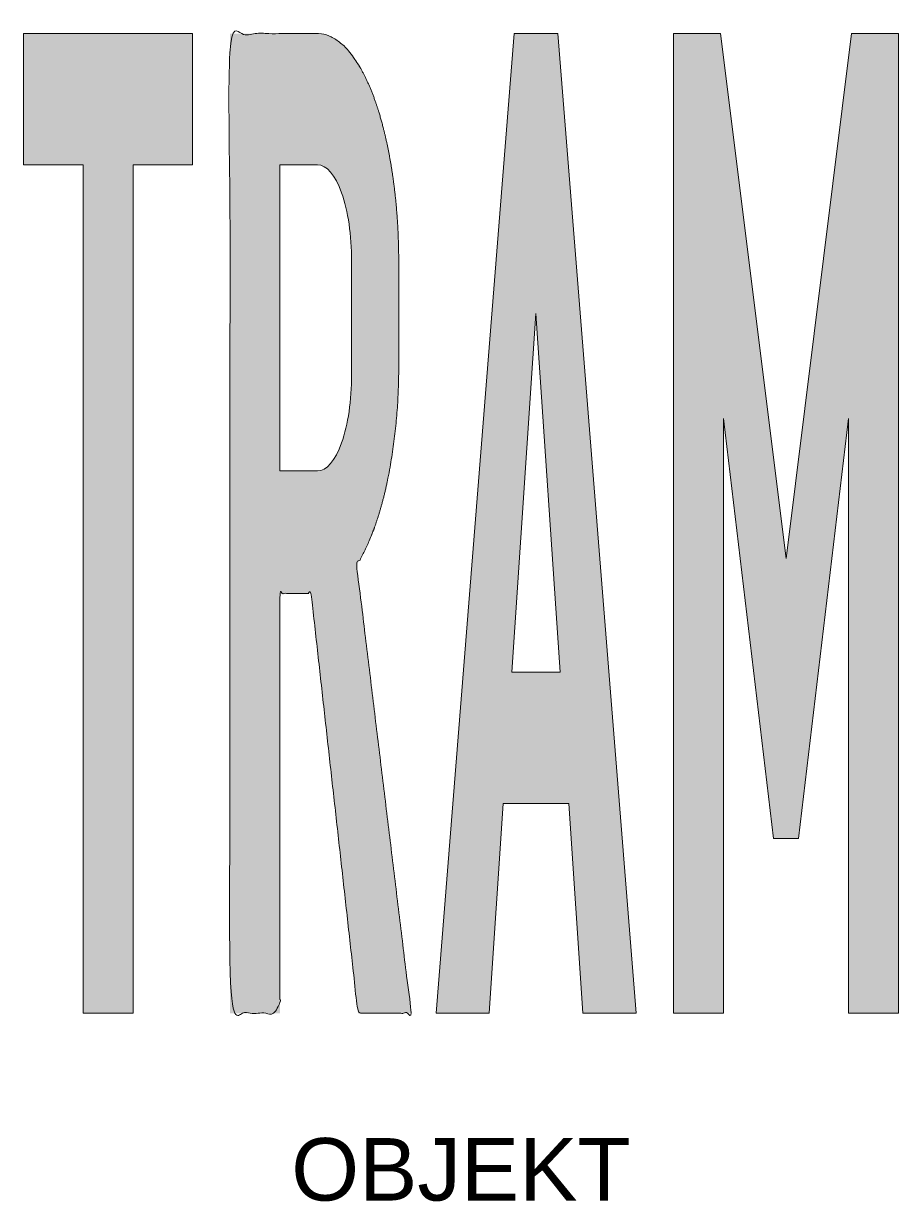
# Model space of a CAD drawing. Header units: metres. Extents: x -1.75 to 1.75, y -0.75 to 3.96.
import ezdxf
from ezdxf.enums import TextEntityAlignment as Align

# ---------------------------------------------------------------- set-up
doc = ezdxf.new("R2010")
doc.units = ezdxf.units.M
doc.layers.get('Defpoints').update_dxf_attribs({"color": 140, "lineweight": 5})
doc.styles.get("Standard").update_dxf_attribs({"font": 'arial.ttf'})

msp = doc.modelspace()

# ---------------------------------------------------------------- hatches: boundary and pattern name
at = {"lineweight": 0}
h = msp.add_hatch(color=0, dxfattribs=at)
h.dxf.hatch_style = 1
h.paths.add_polyline_path([(-1.75, 3.9185), (-1.75, 3.3935), (-1.5119, 3.3935), (-1.5119, -0.0006), (-1.3118, -0.0006), (-1.3118, 3.3935), (-1.0748, 3.3935), (-1.0748, 3.9185)])
h = msp.add_hatch(color=0, dxfattribs=at)
h.dxf.hatch_style = 1
edge = h.paths.add_edge_path()
edge.add_spline(control_points=[(-0.3445, 3.6528), (-0.4059, 3.8232), (-0.4884, 3.9185), (-0.5742, 3.9185)], knot_values=[9.204444, 9.204444, 9.204444, 9.204444, 10.204444, 10.204444, 10.204444, 10.204444], weights=[1, 1, 1, 1], degree=3, periodic=0)
edge.add_spline(control_points=[(-0.5742, 3.9185), (-0.6909, 3.9185), (-0.8077, 3.9185), (-0.9245, 3.9185)], knot_values=[8.204444, 8.204444, 8.204444, 8.204444, 9.204444, 9.204444, 9.204444, 9.204444], weights=[1, 1, 1, 1], degree=3, periodic=0)
edge.add_spline(control_points=[(-0.9245, 3.9185), (-0.9245, 2.6121), (-0.9245, 1.3057), (-0.9245, -0.0006)], knot_values=[7.204444, 7.204444, 7.204444, 7.204444, 8.204444, 8.204444, 8.204444, 8.204444], weights=[1, 1, 1, 1], degree=3, periodic=0)
edge.add_spline(control_points=[(-0.9245, -0.0006), (-0.8578, -0.0006), (-0.7911, -0.0006), (-0.7244, -0.0006)], knot_values=[6.204444, 6.204444, 6.204444, 6.204444, 7.204444, 7.204444, 7.204444, 7.204444], weights=[1, 1, 1, 1], degree=3, periodic=0)
edge.add_spline(control_points=[(-0.7244, -0.0006), (-0.7244, 0.5593), (-0.7244, 1.1191), (-0.7244, 1.679)], knot_values=[5.204444, 5.204444, 5.204444, 5.204444, 6.204444, 6.204444, 6.204444, 6.204444], weights=[1, 1, 1, 1], degree=3, periodic=0)
edge.add_spline(control_points=[(-0.7244, 1.679), (-0.6828, 1.679), (-0.6412, 1.679), (-0.5996, 1.679)], knot_values=[4.204444, 4.204444, 4.204444, 4.204444, 5.204444, 5.204444, 5.204444, 5.204444], weights=[1, 1, 1, 1], degree=3, periodic=0)
edge.add_spline(control_points=[(-0.5996, 1.679), (-0.5371, 1.1191), (-0.4747, 0.5593), (-0.4122, -0.0006)], knot_values=[3.204444, 3.204444, 3.204444, 3.204444, 4.204444, 4.204444, 4.204444, 4.204444], weights=[1, 1, 1, 1], degree=3, periodic=0)
edge.add_spline(control_points=[(-0.4122, -0.0006), (-0.3413, -0.0006), (-0.2704, -0.0006), (-0.1995, -0.0006)], knot_values=[2.204444, 2.204444, 2.204444, 2.204444, 3.204444, 3.204444, 3.204444, 3.204444], weights=[1, 1, 1, 1], degree=3, periodic=0)
edge.add_spline(control_points=[(-0.1995, -0.0006), (-0.2722, 0.5974), (-0.3448, 1.1953), (-0.4175, 1.7933)], knot_values=[1.204444, 1.204444, 1.204444, 1.204444, 2.204444, 2.204444, 2.204444, 2.204444], weights=[1, 1, 1, 1], degree=3, periodic=0)
edge.add_spline(control_points=[(-0.4175, 1.7933), (-0.3667, 1.8716), (-0.3244, 1.987), (-0.2948, 2.1267)], knot_values=[0.204444, 0.204444, 0.204444, 0.204444, 1.204444, 1.204444, 1.204444, 1.204444], weights=[1, 1, 1, 1], degree=3, periodic=0)
edge.add_spline(control_points=[(-0.2948, 2.1267), (-0.2638, 2.279), (-0.2486, 2.4337), (-0.2492, 2.5892)], knot_values=[0, 0, 0, 0, 0.204444, 0.204444, 0.204444, 0.204444], weights=[1, 0.99652, 0.99652, 1], degree=3, periodic=0)
edge.add_line((-0.2492, 2.5892), (-0.2492, 3.0094))
edge.add_spline(control_points=[(-0.2492, 3.0094), (-0.2492, 3.2507), (-0.2842, 3.4814), (-0.3445, 3.6528)], knot_values=[10.204444, 10.204444, 10.204444, 10.204444, 11.204444, 11.204444, 11.204444, 11.204444], weights=[1, 1, 1, 1], degree=3, periodic=0)
edge = h.paths.add_edge_path(flags=16)
edge.add_spline(control_points=[(-0.5742, 3.3935), (-0.5382, 3.3935), (-0.5033, 3.3533), (-0.4778, 3.2814)], knot_values=[2, 2, 2, 2, 3, 3, 3, 3], weights=[1, 1, 1, 1], degree=3, periodic=0)
edge.add_spline(control_points=[(-0.4778, 3.2814), (-0.4514, 3.2094), (-0.4376, 3.111), (-0.4376, 3.0094)], knot_values=[3, 3, 3, 3, 4, 4, 4, 4], weights=[1, 1, 1, 1], degree=3, periodic=0)
edge.add_line((-0.4376, 3.0094), (-0.4376, 2.5543))
edge.add_spline(control_points=[(-0.4376, 2.5543), (-0.4376, 2.4516), (-0.4514, 2.3542), (-0.4778, 2.2812)], knot_values=[0, 0, 0, 0, 1, 1, 1, 1], degree=3, periodic=0)
edge.add_spline(control_points=[(-0.4778, 2.2812), (-0.5033, 2.2092), (-0.5382, 2.169), (-0.5742, 2.169)], knot_values=[1, 1, 1, 1, 2, 2, 2, 2], degree=3, periodic=0)
edge.add_line((-0.5652, 2.169), (-0.7244, 2.169))
edge.add_spline(control_points=[(-0.7244, 2.169), (-0.7244, 2.5772), (-0.7244, 2.9854), (-0.7244, 3.3935)], knot_values=[0, 0, 0, 0, 1, 1, 1, 1], weights=[1, 1, 1, 1], degree=3, periodic=0)
edge.add_spline(control_points=[(-0.7244, 3.3935), (-0.6744, 3.3935), (-0.6243, 3.3935), (-0.5742, 3.3935)], knot_values=[1, 1, 1, 1, 2, 2, 2, 2], weights=[1, 1, 1, 1], degree=3, periodic=0)
h = msp.add_hatch(color=0, dxfattribs=at)
h.dxf.hatch_style = 1
h.paths.add_polyline_path([(0.2133, 3.9185), (-0.1, -0.0006), (0.1127, -0.0006), (0.1688, 0.8387), (0.4313, 0.8387), (0.4874, -0.0006), (0.7001, -0.0006), (0.3879, 3.9185)])
h.paths.add_polyline_path([(0.3, 2.7987), (0.3964, 1.3636), (0.2037, 1.3636)], flags=16)
h = msp.add_hatch(color=0, dxfattribs=at)
h.dxf.hatch_style = 1
h.paths.add_polyline_path([(0.8504, 3.9185), (0.8504, -0.0006), (1.0504, -0.0006), (1.0504, 2.3786), (1.2505, 0.699), (1.3499, 0.699), (1.55, 2.3786), (1.55, -0.0006), (1.75, -0.0006), (1.75, 3.9185), (1.5627, 3.9185), (1.3002, 1.8187), (1.0377, 3.9185)])

# ---------------------------------------------------------------- linework, layer by layer
at = {"color": 0, "lineweight": 0}
for points in [[(-1.5119, -0.0006), (-1.5119, 3.3935), (-1.75, 3.3935), (-1.75, 3.9185), (-1.0748, 3.9185), (-1.0748, 3.3935), (-1.3118, 3.3935), (-1.3118, -0.0006), (-1.5119, -0.0006)], [(-0.1, -0.0006), (0.2133, 3.9185), (0.3879, 3.9185), (0.7001, -0.0006), (0.4874, -0.0006), (0.4313, 0.8387), (0.1688, 0.8387), (0.1127, -0.0006), (-0.1, -0.0006)], [(0.8504, -0.0006), (0.8504, 3.9185), (1.0377, 3.9185), (1.3002, 1.8187), (1.5627, 3.9185), (1.75, 3.9185), (1.75, -0.0006), (1.55, -0.0006), (1.55, 2.3786), (1.3499, 0.699), (1.2505, 0.699), (1.0504, 2.3786), (1.0504, -0.0006), (0.8504, -0.0006)], [(-0.4376, 3.0094), (-0.4376, 2.5543), (-0.4376, 3.0094)], [(-0.2492, 3.0094), (-0.2492, 2.5892), (-0.2492, 3.0094)], [(0.2037, 1.3636), (0.3, 2.7987), (0.3964, 1.3636), (0.2037, 1.3636)], [(-0.5742, 2.169), (-0.7244, 2.169), (-0.5742, 2.169)]]:
    msp.add_lwpolyline(points, close=True, dxfattribs=at)
msp.add_rational_spline([(-0.2492, 2.5892), (-0.2486, 2.4337), (-0.2638, 2.279), (-0.2948, 2.1267), (-0.3244, 1.987), (-0.3667, 1.8716), (-0.4175, 1.7933), (-0.3448, 1.1953), (-0.2722, 0.5974), (-0.1995, -0.0006), (-0.2704, -0.0006), (-0.3413, -0.0006), (-0.4122, -0.0006), (-0.4747, 0.5593), (-0.5371, 1.1191), (-0.5996, 1.679), (-0.6412, 1.679), (-0.6828, 1.679), (-0.7244, 1.679), (-0.7244, 1.1191), (-0.7244, 0.5593), (-0.7244, -0.0006), (-0.7911, -0.0006), (-0.8578, -0.0006), (-0.9245, -0.0006), (-0.9245, 1.3057), (-0.9245, 2.6121), (-0.9245, 3.9185), (-0.8077, 3.9185), (-0.6909, 3.9185), (-0.5742, 3.9185), (-0.4884, 3.9185), (-0.4059, 3.8232), (-0.3445, 3.6528), (-0.2842, 3.4814), (-0.2492, 3.2507), (-0.2492, 3.0094)], [1, 0.996519921575, 0.996519921575, 1, 1, 1, 1, 1, 1, 1, 1, 1, 1, 1, 1, 1, 1, 1, 1, 1, 1, 1, 1, 1, 1, 1, 1, 1, 1, 1, 1, 1, 1, 1, 1, 1, 1], degree=3, knots=[0, 0, 0, 0, 0.204444, 0.204444, 0.204444, 1.204444, 1.204444, 1.204444, 2.204444, 2.204444, 2.204444, 3.204444, 3.204444, 3.204444, 4.204444, 4.204444, 4.204444, 5.204444, 5.204444, 5.204444, 6.204444, 6.204444, 6.204444, 7.204444, 7.204444, 7.204444, 8.204444, 8.204444, 8.204444, 9.204444, 9.204444, 9.204444, 10.204444, 10.204444, 10.204444, 11.204444, 11.204444, 11.204444, 11.204444], dxfattribs=at)
for points, knots in [([(-0.7244, 2.169), (-0.7244, 2.5772), (-0.7244, 2.9854), (-0.7244, 3.3935), (-0.6744, 3.3935), (-0.6243, 3.3935), (-0.5742, 3.3935), (-0.5382, 3.3935), (-0.5033, 3.3533), (-0.4778, 3.2814), (-0.4514, 3.2094), (-0.4376, 3.111), (-0.4376, 3.0094)], [0, 0, 0, 0, 1, 1, 1, 2, 2, 2, 3, 3, 3, 4, 4, 4, 4]), ([(-0.4376, 2.5543), (-0.4376, 2.4516), (-0.4514, 2.3542), (-0.4778, 2.2812), (-0.5033, 2.2092), (-0.5382, 2.169), (-0.5742, 2.169)], [0, 0, 0, 0, 1, 1, 1, 2, 2, 2, 2])]:
    msp.add_open_spline(points, degree=3, knots=knots, dxfattribs=at)

# ---------------------------------------------------------------- texts
at = {"layer": 'Defpoints'}
msp.add_attdef('OBJEKT', text='650-51', height=0.25, dxfattribs=at).set_placement((0, -0.5), align=Align.TOP_CENTER)

doc.saveas('drawing.dxf')
